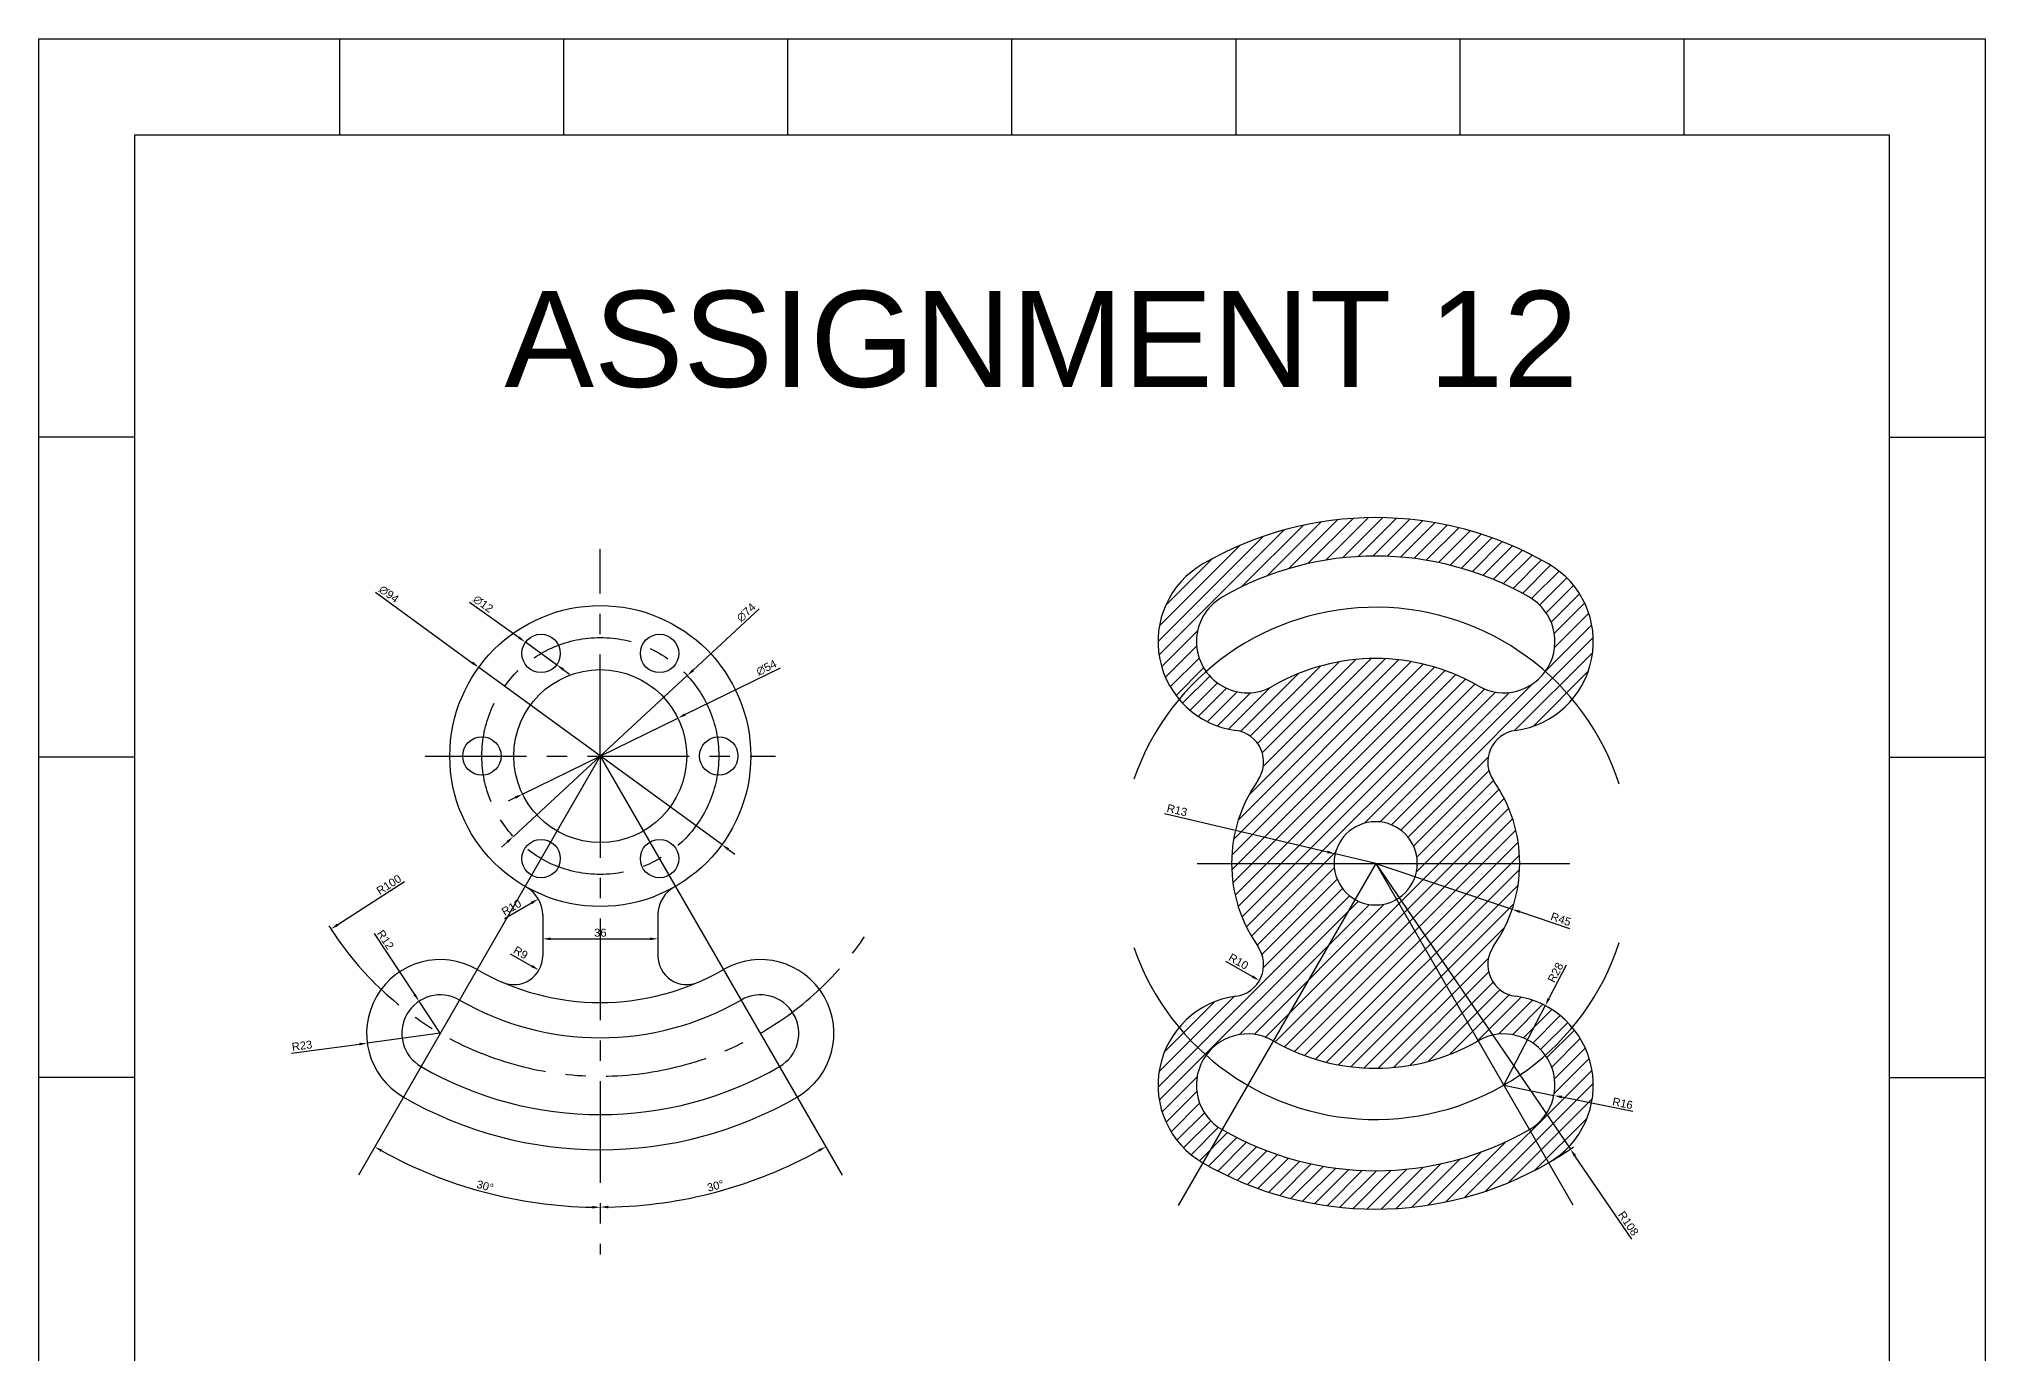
# Model space of a CAD drawing. Header units: millimetres. Extents: x 3256 to 3864, y 1210 to 2058.
# Drawn here: x 3256 to 3864, y 1648 to 2058 of the extents above; entities that cross this region are included whole.
import ezdxf

# ---------------------------------------------------------------- set-up
doc = ezdxf.new("R2010")
doc.units = ezdxf.units.MM
doc.linetypes.add('CENTER', pattern=[50.8, 31.75, -6.35, 6.35, -6.35])
doc.styles.get("Standard").update_dxf_attribs({"font": 'arial.ttf'})
doc.dimstyles.new('ISO-25', dxfattribs={"dimtxt": 2.5, "dimasz": 2.5, "dimexe": 1.25, "dimexo": 0.625, "dimtad": 1, "dimtxsty": 'Standard', "dimcen": 2.5, "dimadec": 0, "dimazin": 0, "dimtfac": 1, "dimtmove": 0, "dimatfit": 3, "dimfxl": 1, "dimarcsym": 0})

# ---------------------------------------------------------------- blocks, each defined once
blk = doc.blocks.new('*U3')
blk.add_circle((0, 0), 6)
blk = doc.blocks.new('*U4')
at = {"color": 0, "linetype": 'ByBlock', "lineweight": -2, "transparency": 16777216}
for p, rotation in [((325.65, 606.29), 299.9999999999999), ((362.65, 606.29), 239.9999999999999), ((381.15, 574.25), 180), ((325.65, 542.2), 59.99999999999999), ((362.65, 542.2), 120)]:
    blk.add_blockref('*U3', p, dxfattribs=dict(at, rotation=rotation))
blk.add_blockref('*U3', (307.15, 574.25), dxfattribs=at)
blk = doc.blocks.new('*D17')
at = {"color": 0, "lineweight": -2, "transparency": 16777216}
for p, q in [((3361.05, 1885.47), (3391.3, 1863.43)), ((3469.29, 1806.59), (3393.32, 1861.96)), ((3471.31, 1805.12), (3473.33, 1803.65))]:
    blk.add_line(p, q, dxfattribs=at)
at = {"color": 0, "transparency": 16777216}
for points in [[(3391.55, 1863.76), (3391.06, 1863.09), (3393.32, 1861.96)], [(3471.55, 1805.46), (3471.06, 1804.78), (3469.29, 1806.59)]]:
    blk.add_solid(points, dxfattribs=at)
at = {"layer": 'Defpoints', "color": 0, "transparency": 16777216}
for p in [(3393.32, 1861.96), (3469.29, 1806.59)]:
    blk.add_point(p, dxfattribs=at)
at = {"color": 0, "transparency": 16777216, "insert": (3365.26, 1884.84), "char_height": 2.5, "attachment_point": 5, "rotation": 323.9175}
blk.add_mtext('∅94', dxfattribs=at)
blk = doc.blocks.new('*D18')
at = {"color": 0, "lineweight": -2, "transparency": 16777216}
for p, q in [((3480.98, 1880.21), (3460.31, 1861.09)), ((3404.14, 1809.16), (3458.47, 1859.39)), ((3402.3, 1807.46), (3400.47, 1805.76))]:
    blk.add_line(p, q, dxfattribs=at)
at = {"color": 0, "transparency": 16777216}
for points in [[(3460.02, 1861.4), (3460.59, 1860.79), (3458.47, 1859.39)], [(3402.02, 1807.76), (3402.59, 1807.15), (3404.14, 1809.16)]]:
    blk.add_solid(points, dxfattribs=at)
at = {"layer": 'Defpoints', "color": 0, "transparency": 16777216}
for p in [(3458.47, 1859.39), (3404.14, 1809.16)]:
    blk.add_point(p, dxfattribs=at)
at = {"color": 0, "transparency": 16777216, "insert": (3476.88, 1879.1), "char_height": 2.5, "attachment_point": 5, "rotation": 42.75841}
blk.add_mtext('∅74', dxfattribs=at)
blk = doc.blocks.new('*D19')
at = {"color": 0, "lineweight": -2, "transparency": 16777216}
for p, q in [((3487.46, 1861.74), (3457.81, 1847.24)), ((3407.05, 1822.41), (3455.56, 1846.14)), ((3404.8, 1821.31), (3402.56, 1820.22))]:
    blk.add_line(p, q, dxfattribs=at)
at = {"color": 0, "transparency": 16777216}
for points in [[(3457.62, 1847.61), (3457.99, 1846.86), (3455.56, 1846.14)], [(3404.62, 1821.69), (3404.99, 1820.94), (3407.05, 1822.41)]]:
    blk.add_solid(points, dxfattribs=at)
at = {"layer": 'Defpoints', "color": 0, "transparency": 16777216}
for p in [(3455.56, 1846.14), (3407.05, 1822.41)]:
    blk.add_point(p, dxfattribs=at)
at = {"color": 0, "transparency": 16777216, "insert": (3483.21, 1861.85), "char_height": 2.5, "attachment_point": 5, "rotation": 26.06228}
blk.add_mtext('∅54', dxfattribs=at)
blk = doc.blocks.new('*D20')
at = {"color": 0, "lineweight": -2, "transparency": 16777216}
for p, q in [((3390.49, 1882.38), (3405.91, 1871.28)), ((3417.67, 1862.81), (3407.94, 1869.82)), ((3419.7, 1861.35), (3421.73, 1859.89))]:
    blk.add_line(p, q, dxfattribs=at)
at = {"color": 0, "transparency": 16777216}
for points in [[(3406.15, 1871.62), (3405.66, 1870.95), (3407.94, 1869.82)], [(3419.95, 1861.69), (3419.46, 1861.01), (3417.67, 1862.81)]]:
    blk.add_solid(points, dxfattribs=at)
at = {"layer": 'Defpoints', "color": 0, "transparency": 16777216}
for p in [(3407.94, 1869.82), (3417.67, 1862.81)]:
    blk.add_point(p, dxfattribs=at)
at = {"color": 0, "transparency": 16777216, "insert": (3394.7, 1881.78), "char_height": 2.5, "attachment_point": 5, "rotation": 324.25205}
blk.add_mtext('∅12', dxfattribs=at)
blk = doc.blocks.new('*D21')
at = {"color": 0, "lineweight": -2, "transparency": 16777216}
for p, q in [((3413.31, 1777.62), (3413.31, 1775.92)), ((3415.81, 1777.17), (3446.81, 1777.17)), ((3449.31, 1777.62), (3449.31, 1775.92))]:
    blk.add_line(p, q, dxfattribs=at)
at = {"color": 0, "transparency": 16777216}
for points in [[(3415.81, 1777.59), (3415.81, 1776.76), (3413.31, 1777.17)], [(3446.81, 1777.59), (3446.81, 1776.76), (3449.31, 1777.17)]]:
    blk.add_solid(points, dxfattribs=at)
at = {"layer": 'Defpoints', "color": 0, "transparency": 16777216}
for p in [(3413.31, 1778.25), (3449.31, 1778.25), (3449.31, 1777.17)]:
    blk.add_point(p, dxfattribs=at)
at = {"color": 0, "transparency": 16777216, "insert": (3431.31, 1779.08), "char_height": 2.5, "attachment_point": 5}
blk.add_mtext('36', dxfattribs=at)
blk = doc.blocks.new('*D22')
at = {"color": 0, "lineweight": -2, "transparency": 16777216}
blk.add_line((3401.38, 1783.51), (3409.8, 1788.37), dxfattribs=at)
at = {"color": 0, "transparency": 16777216}
blk.add_solid([(3409.59, 1788.73), (3410.01, 1788.01), (3411.97, 1789.62)], dxfattribs=at)
at = {"layer": 'Defpoints', "color": 0, "transparency": 16777216}
for p in [(3411.97, 1789.62), (3403.31, 1784.63)]:
    blk.add_point(p, dxfattribs=at)
at = {"color": 0, "transparency": 16777216, "insert": (3403.55, 1786.96), "char_height": 2.5, "attachment_point": 5, "rotation": 29.98336}
blk.add_mtext('R10', dxfattribs=at)
blk = doc.blocks.new('*D23')
at = {"color": 0, "lineweight": -2, "transparency": 16777216}
blk.add_line((3403.18, 1772.5), (3409.95, 1768.65), dxfattribs=at)
at = {"color": 0, "transparency": 16777216}
blk.add_solid([(3410.16, 1769.01), (3409.75, 1768.29), (3412.13, 1767.41)], dxfattribs=at)
at = {"layer": 'Defpoints', "color": 0, "transparency": 16777216}
for p in [(3404.31, 1771.86), (3412.13, 1767.41)]:
    blk.add_point(p, dxfattribs=at)
at = {"color": 0, "transparency": 16777216, "insert": (3406.42, 1772.85), "char_height": 2.5, "attachment_point": 5, "rotation": 330.34027}
blk.add_mtext('R9', dxfattribs=at)
blk = doc.blocks.new('*D24')
at = {"color": 0, "lineweight": -2, "transparency": 16777216}
for p, q in [((3381.31, 1747.67), (3358.51, 1744.62)), ((3334.79, 1741.44), (3356.03, 1744.28))]:
    blk.add_line(p, q, dxfattribs=at)
at = {"color": 0, "transparency": 16777216}
blk.add_solid([(3355.98, 1744.7), (3356.09, 1743.87), (3358.51, 1744.62)], dxfattribs=at)
at = {"layer": 'Defpoints', "color": 0, "transparency": 16777216}
for p in [(3381.31, 1747.67), (3358.51, 1744.62)]:
    blk.add_point(p, dxfattribs=at)
at = {"color": 0, "transparency": 16777216, "insert": (3338.11, 1743.8), "char_height": 2.5, "attachment_point": 5, "rotation": 7.63367}
blk.add_mtext('R23', dxfattribs=at)
blk = doc.blocks.new('*D25')
at = {"color": 0, "lineweight": -2, "transparency": 16777216}
for p, q in [((3360.63, 1778.87), (3373.3, 1759.76)), ((3381.31, 1747.67), (3374.68, 1757.68))]:
    blk.add_line(p, q, dxfattribs=at)
at = {"color": 0, "transparency": 16777216}
blk.add_solid([(3373.64, 1759.99), (3372.95, 1759.53), (3374.68, 1757.68)], dxfattribs=at)
at = {"layer": 'Defpoints', "color": 0, "transparency": 16777216}
for p in [(3374.68, 1757.68), (3381.31, 1747.67)]:
    blk.add_point(p, dxfattribs=at)
at = {"color": 0, "transparency": 16777216, "insert": (3364.19, 1776.91), "char_height": 2.5, "attachment_point": 5, "rotation": 303.5288}
blk.add_mtext('R12', dxfattribs=at)
blk = doc.blocks.new('*D26')
at = {"color": 0, "lineweight": -2, "transparency": 16777216}
blk.add_line((3370.14, 1794.97), (3349.28, 1781.57), dxfattribs=at)
blk.add_arc((3431.31, 1834.27), 100, 212.00797, 212.82278, dxfattribs=at)
at = {"color": 0, "transparency": 16777216}
blk.add_solid([(3349.05, 1781.92), (3349.51, 1781.22), (3347.18, 1780.22)], dxfattribs=at)
at = {"layer": 'Defpoints', "color": 0, "transparency": 16777216}
for p in [(3431.31, 1834.27), (3347.18, 1780.22)]:
    blk.add_point(p, dxfattribs=at)
at = {"color": 0, "transparency": 16777216, "insert": (3365.26, 1794.09), "char_height": 2.5, "attachment_point": 5, "rotation": 32.72416}
blk.add_mtext('R100', dxfattribs=at)
blk = doc.blocks.new('*D27')
at = {"color": 0, "lineweight": -2, "transparency": 16777216}
blk.add_arc((3431.31, 1834.27), 140.96, 241.01619, 268.98381, dxfattribs=at)
at = {"color": 0, "transparency": 16777216}
for points in [[(3362.8, 1710.61), (3363.21, 1711.33), (3360.83, 1712.2)], [(3428.81, 1693.75), (3428.8, 1692.92), (3431.31, 1693.31)]]:
    blk.add_solid(points, dxfattribs=at)
at = {"layer": 'Defpoints', "color": 0, "transparency": 16777216}
for p in [(3431.31, 1834.27), (3431.31, 1834.27), (3355.73, 1703.38), (3383.09, 1701.82), (3431.31, 1678.54)]:
    blk.add_point(p, dxfattribs=at)
at = {"color": 0, "transparency": 16777216, "insert": (3395.31, 1699.96), "char_height": 2.5, "attachment_point": 5, "rotation": 345}
blk.add_mtext('30°', dxfattribs=at)
blk = doc.blocks.new('*D28')
at = {"color": 0, "lineweight": -2, "transparency": 16777216}
blk.add_arc((3431.31, 1834.27), 140.9, 271.01663, 298.98337, dxfattribs=at)
at = {"color": 0, "transparency": 16777216}
for points in [[(3499.37, 1711.39), (3499.78, 1710.66), (3501.75, 1712.25)], [(3433.81, 1692.98), (3433.8, 1693.82), (3431.31, 1693.38)]]:
    blk.add_solid(points, dxfattribs=at)
at = {"layer": 'Defpoints', "color": 0, "transparency": 16777216}
for p in [(3431.31, 1834.27), (3431.31, 1834.27), (3506.88, 1703.38), (3455.77, 1695.52), (3431.31, 1678.54)]:
    blk.add_point(p, dxfattribs=at)
at = {"color": 0, "transparency": 16777216, "insert": (3467.28, 1700.02), "char_height": 2.5, "attachment_point": 5, "rotation": 15}
blk.add_mtext('30°', dxfattribs=at)
blk = doc.blocks.new('*D29')
at = {"color": 0, "lineweight": -2, "transparency": 16777216}
for p, q in [((3673.52, 1800.74), (3734.34, 1711.5)), ((3753.49, 1683.4), (3735.75, 1709.43))]:
    blk.add_line(p, q, dxfattribs=at)
blk.add_arc((3673.52, 1800.74), 108, 300.33157, 304.93666, dxfattribs=at)
at = {"color": 0, "transparency": 16777216}
blk.add_solid([(3736.09, 1709.66), (3735.41, 1709.19), (3734.34, 1711.5)], dxfattribs=at)
at = {"layer": 'Defpoints', "color": 0, "transparency": 16777216}
for p in [(3673.52, 1800.74), (3734.34, 1711.5)]:
    blk.add_point(p, dxfattribs=at)
at = {"color": 0, "transparency": 16777216, "insert": (3752.47, 1688.26), "char_height": 2.5, "attachment_point": 5, "rotation": 304.27352}
blk.add_mtext('R108', dxfattribs=at)
blk = doc.blocks.new('*D30')
at = {"color": 0, "lineweight": -2, "transparency": 16777216}
for p, q in [((3733.06, 1768.98), (3727.61, 1758.51)), ((3713.52, 1731.46), (3726.46, 1756.29))]:
    blk.add_line(p, q, dxfattribs=at)
at = {"color": 0, "transparency": 16777216}
blk.add_solid([(3727.24, 1758.7), (3727.98, 1758.32), (3726.46, 1756.29)], dxfattribs=at)
at = {"layer": 'Defpoints', "color": 0, "transparency": 16777216}
for p in [(3726.46, 1756.29), (3713.52, 1731.46)]:
    blk.add_point(p, dxfattribs=at)
at = {"color": 0, "transparency": 16777216, "insert": (3729.71, 1766.65), "char_height": 2.5, "attachment_point": 5, "rotation": 62.48887}
blk.add_mtext('R28', dxfattribs=at)
blk = doc.blocks.new('*D31')
at = {"color": 0, "lineweight": -2, "transparency": 16777216}
for p, q in [((3713.52, 1731.46), (3729.2, 1728.24)), ((3753.82, 1723.19), (3731.64, 1727.74))]:
    blk.add_line(p, q, dxfattribs=at)
at = {"color": 0, "transparency": 16777216}
blk.add_solid([(3731.73, 1728.15), (3731.56, 1727.33), (3729.2, 1728.24)], dxfattribs=at)
at = {"layer": 'Defpoints', "color": 0, "transparency": 16777216}
for p in [(3713.52, 1731.46), (3729.2, 1728.24)]:
    blk.add_point(p, dxfattribs=at)
at = {"color": 0, "transparency": 16777216, "insert": (3750.66, 1725.78), "char_height": 2.5, "attachment_point": 5, "rotation": 348.40574}
blk.add_mtext('R16', dxfattribs=at)
blk = doc.blocks.new('*D32')
at = {"color": 0, "lineweight": -2, "transparency": 16777216}
for p, q in [((3607.52, 1816.33), (3658.44, 1804.3)), ((3673.52, 1800.74), (3660.87, 1803.73))]:
    blk.add_line(p, q, dxfattribs=at)
at = {"color": 0, "transparency": 16777216}
blk.add_solid([(3658.53, 1804.71), (3658.34, 1803.9), (3660.87, 1803.73)], dxfattribs=at)
at = {"layer": 'Defpoints', "color": 0, "transparency": 16777216}
for p in [(3660.87, 1803.73), (3673.52, 1800.74)]:
    blk.add_point(p, dxfattribs=at)
at = {"color": 0, "transparency": 16777216, "insert": (3611.47, 1817.35), "char_height": 2.5, "attachment_point": 5, "rotation": 346.71507}
blk.add_mtext('R13', dxfattribs=at)
blk = doc.blocks.new('*D33')
at = {"color": 0, "lineweight": -2, "transparency": 16777216}
for p, q in [((3673.52, 1800.74), (3716.18, 1786.4)), ((3734.19, 1780.34), (3718.55, 1785.6))]:
    blk.add_line(p, q, dxfattribs=at)
at = {"color": 0, "transparency": 16777216}
blk.add_solid([(3718.68, 1786), (3718.41, 1785.21), (3716.18, 1786.4)], dxfattribs=at)
at = {"layer": 'Defpoints', "color": 0, "transparency": 16777216}
for p in [(3673.52, 1800.74), (3716.18, 1786.4)]:
    blk.add_point(p, dxfattribs=at)
at = {"color": 0, "transparency": 16777216, "insert": (3731.37, 1783.29), "char_height": 2.5, "attachment_point": 5, "rotation": 341.41505}
blk.add_mtext('R45', dxfattribs=at)
blk = doc.blocks.new('*D34')
at = {"color": 0, "lineweight": -2, "transparency": 16777216}
blk.add_line((3626.59, 1770.23), (3635.02, 1765.4), dxfattribs=at)
at = {"color": 0, "transparency": 16777216}
blk.add_solid([(3635.23, 1765.76), (3634.82, 1765.04), (3637.19, 1764.16)], dxfattribs=at)
at = {"layer": 'Defpoints', "color": 0, "transparency": 16777216}
for p in [(3628.52, 1769.13), (3637.19, 1764.16)]:
    blk.add_point(p, dxfattribs=at)
at = {"color": 0, "transparency": 16777216, "insert": (3630.67, 1770.09), "char_height": 2.5, "attachment_point": 5, "rotation": 330.19962}
blk.add_mtext('R10', dxfattribs=at)

msp = doc.modelspace()

# ---------------------------------------------------------------- hatches: boundary and pattern name
at = {"true_color": 0xadddf7}
h = msp.add_hatch(dxfattribs=at)
h.set_pattern_fill('ANSI31', color=141)
h.set_pattern_definition([(45, (3183.8287, 1385.455), (-2.245064, 2.245064), [])])
h.paths.add_polyline_path([(3619.522, 1894.273, 0.4667256), (3612.098, 1851.996, -0.0378873), (3620.535, 1860.678, -0.4438657), (3625.522, 1883.88, -0.2679492), (3721.522, 1883.88, -0.4438657), (3726.509, 1860.678, -0.0378873), (3734.947, 1851.996, 0.4667256), (3727.522, 1894.273, 0.2679492)])
h.paths.add_polyline_path([(3734.947, 1851.996, 0.0378873), (3726.509, 1860.678, -0.3851704), (3705.522, 1856.167, 0.2679492), (3641.522, 1856.167, -0.3851704), (3620.535, 1860.678, 0.0378873), (3612.098, 1851.996, 0.1869208), (3629.833, 1842.268, -0.5629754), (3636.699, 1826.607, 0.1542932), (3628.522, 1800.742), (3660.522, 1800.742, -1), (3686.522, 1800.742), (3718.522, 1800.742, 0.1542932), (3710.346, 1826.607, -0.5629754), (3717.211, 1842.268, 0.1869208)])
h.paths.add_polyline_path([(3680.022, 1789.483, -0.2679492), (3667.022, 1789.483), (3641.522, 1745.316, 0.2679492), (3705.522, 1745.316)])
h.paths.add_polyline_path([(3660.522, 1800.742), (3628.522, 1800.742, 0.1542932), (3636.699, 1774.876, -0.5629754), (3629.833, 1759.216, 0.1869208), (3612.098, 1749.487, 0.0378873), (3620.535, 1740.805, -0.3851704), (3641.522, 1745.316), (3667.022, 1789.483, -0.2679492)])
h.paths.add_polyline_path([(3718.522, 1800.742), (3686.522, 1800.742, -0.2679492), (3680.022, 1789.483), (3705.522, 1745.316, -0.3851704), (3726.509, 1740.805, 0.0378873), (3734.947, 1749.487, 0.1869208), (3717.211, 1759.216, -0.5629754), (3710.346, 1774.876, 0.1542932)])
h.paths.add_polyline_path([(3727.522, 1707.211), (3721.522, 1717.603, -0.2679492), (3625.522, 1717.603), (3619.522, 1707.211, 0.2679492)])
h.paths.add_polyline_path([(3620.535, 1740.805, -0.0378873), (3612.098, 1749.487, 0.4667256), (3619.522, 1707.211), (3625.522, 1717.603, -0.4438657)])
h.paths.add_polyline_path([(3734.947, 1749.487, -0.0378873), (3726.509, 1740.805, -0.4438657), (3721.522, 1717.603), (3727.522, 1707.211, 0.4667256)])

# ---------------------------------------------------------------- linework, layer by layer
for p, q in [((3349.913, 2028.275), (3349.913, 2058.275)), ((3419.913, 2028.275), (3419.913, 2058.275)), ((3489.913, 2028.275), (3489.913, 2058.275)), ((3559.913, 2028.275), (3559.913, 2058.275)), ((3629.913, 2028.275), (3629.913, 2058.275)), ((3699.913, 2028.275), (3699.913, 2058.275)), ((3769.913, 2028.275), (3769.913, 2058.275)), ((3285.937, 1933.908), (3255.937, 1933.908)), ((3833.89, 1933.908), (3863.89, 1933.908)), ((3285.937, 1833.908), (3255.937, 1833.908)), ((3431.305, 1834.275), (3355.732, 1703.378)), ((3431.305, 1834.275), (3506.879, 1703.378)), ((3833.89, 1833.908), (3863.89, 1833.908)), ((3673.522, 1800.742), (3611.817, 1693.866)), ((3617.798, 1800.742), (3734.133, 1800.742)), ((3673.522, 1800.742), (3735.129, 1694.035)), ((3413.305, 1784.626), (3413.305, 1771.865)), ((3449.305, 1784.626), (3449.305, 1771.865)), ((3285.937, 1733.908), (3255.937, 1733.908)), ((3833.89, 1733.908), (3863.89, 1733.908))]:
    msp.add_line(p, q)
at = {"linetype": 'CENTER'}
for p, q in [((3431.305, 1834.275), (3431.305, 1898.874)), ((3376.543, 1834.275), (3486.067, 1834.275)), ((3431.305, 1834.275), (3431.305, 1678.538))]:
    msp.add_line(p, q, dxfattribs=at)
for points in [[(3255.937, 2058.275), (3863.89, 2058.275), (3863.89, 1209.541), (3255.937, 1209.541)], [(3285.937, 2028.275), (3833.89, 2028.275), (3833.89, 1239.541), (3285.937, 1239.541)]]:
    msp.add_lwpolyline(points, close=True)
for radius in [47, 27]:
    msp.add_circle((3431.305, 1834.275), radius)
msp.add_circle((3431.305, 1834.275), 37, dxfattribs=at)
for centre, radius, start, end in [((3673.522, 1800.742), 108, 60, 120), ((3633.522, 1870.024), 28, 120, 262.42903), ((3673.522, 1800.742), 96, 60, 120), ((3713.522, 1870.024), 28, 277.57097, 60), ((3673.522, 1800.742), 80, 17.98133, 160.785009), ((3633.522, 1870.024), 16, 120, 300), ((3713.522, 1870.024), 16, 240, 60), ((3673.522, 1800.742), 64, 60, 120), ((3628.516, 1832.355), 10, 324.915264, 82.42903), ((3718.529, 1832.355), 10, 97.57097, 215.084736), ((3673.522, 1800.742), 45, 144.915264, 180), ((3673.522, 1800.742), 45, 0, 35.084736), ((3673.522, 1800.742), 13, 0, 180), ((3673.522, 1800.742), 45, 180, 215.084736), ((3673.522, 1800.742), 13, 180, 0), ((3673.522, 1800.742), 45, 324.915264, 0), ((3459.305, 1784.626), 10, 116.699819, 180), ((3403.305, 1784.626), 10, 0, 60.578669), ((3673.522, 1800.742), 80, 199.214991, 342.01867), ((3381.305, 1747.672), 23, 60, 240), ((3404.305, 1771.865), 9, 246.60556, 0), ((3458.305, 1771.865), 9, 180, 293.39444), ((3481.305, 1747.672), 23, 300, 120), ((3628.516, 1769.129), 10, 277.57097, 35.084736), ((3718.529, 1769.129), 10, 144.915264, 262.42903), ((3431.305, 1834.275), 77, 240, 300), ((3381.305, 1747.672), 12, 60, 240), ((3431.305, 1834.275), 88, 240, 300), ((3481.305, 1747.672), 12, 300, 120), ((3633.522, 1731.46), 28, 97.57097, 240), ((3713.522, 1731.46), 28, 300, 82.42903), ((3633.522, 1731.46), 16, 60, 240), ((3673.522, 1800.742), 64, 240, 300), ((3713.522, 1731.46), 16, 300, 120), ((3431.305, 1834.275), 112, 240, 300), ((3431.305, 1834.275), 123, 240, 300), ((3673.522, 1800.742), 96, 240, 300), ((3673.522, 1800.742), 108, 240, 300)]:
    msp.add_arc(centre, radius, start, end)
msp.add_arc((3431.305, 1834.275), 100, 212.822776, 326.131792, dxfattribs=at)

# ---------------------------------------------------------------- block references
msp.add_blockref('*U4', (3087.16, 1260.029))

# ---------------------------------------------------------------- texts
at = {"color": 61, "true_color": 0xd4e480}
msp.add_text('      ASSIGNMENT 12', height=30, dxfattribs=at).set_placement((3331.531, 1949.579))

# ---------------------------------------------------------------- dimensions: what is measured, and where the dimension line sits
for p1, p2, picture, middle in [((3469.289, 1806.594), (3393.321, 1861.955), '*D17', (3364.098, 1883.251)), ((3417.675, 1862.812), (3407.936, 1869.823), '*D20', (3393.548, 1880.18)), ((3404.139, 1809.155), (3458.471, 1859.394), '*D18', (3478.214, 1877.65)), ((3407.051, 1822.412), (3455.56, 1846.137), '*D19', (3484.073, 1860.082))]:
    dim = msp.add_diameter_dim_2p(p1=p1, p2=p2, dimstyle='ISO-25')
    dim.commit()
    dim.dimension.update_dxf_attribs({"geometry": picture, "text_midpoint": middle, "dimtype": 163})
for center, mpoint, picture, middle in [((3431.305, 1834.275), (3347.177, 1780.215), '*D26', (3366.284, 1792.493)), ((3673.522, 1800.742), (3660.87, 1803.729), '*D32', (3611.033, 1815.496)), ((3673.522, 1800.742), (3734.342, 1711.495), '*D29', (3750.903, 1687.193)), ((3673.522, 1800.742), (3716.176, 1786.4), '*D33', (3730.762, 1781.495)), ((3403.305, 1784.626), (3411.967, 1789.623), '*D22', (3404.503, 1785.317)), ((3381.305, 1747.672), (3374.677, 1757.675), '*D25', (3362.623, 1775.867)), ((3404.305, 1771.865), (3412.126, 1767.411), '*D23', (3405.479, 1771.196)), ((3628.516, 1769.129), (3637.193, 1764.159), '*D34', (3629.724, 1768.437)), ((3713.522, 1731.46), (3726.456, 1756.294), '*D30', (3731.392, 1765.771)), ((3381.305, 1747.672), (3358.509, 1744.617), '*D24', (3338.367, 1741.917)), ((3713.522, 1731.46), (3729.196, 1728.244), '*D31', (3750.283, 1723.918))]:
    dim = msp.add_radius_dim(center=center, mpoint=mpoint, dimstyle='ISO-25')
    dim.commit()
    dim.dimension.update_dxf_attribs({"geometry": picture, "text_midpoint": middle, "dimtype": 164})
for base, line1, line2, picture, middle in [((3383.094, 1701.816), ((3431.305, 1834.275), (3431.305, 1678.538)), ((3431.305, 1834.275), (3355.732, 1703.378)), '*D27', (3395.314, 1699.955)), ((3455.772, 1695.517), ((3431.305, 1834.275), (3506.879, 1703.378)), ((3431.305, 1834.275), (3431.305, 1678.538)), '*D28', (3467.28, 1700.015))]:
    dim = msp.add_angular_dim_2l(base=base, line1=line1, line2=line2, dimstyle='ISO-25')
    dim.commit()
    dim.dimension.update_dxf_attribs({"geometry": picture, "text_midpoint": middle})
dim = msp.add_linear_dim(base=(3449.305, 1777.175), p1=(3413.305, 1778.245), p2=(3449.305, 1778.245), dimstyle='ISO-25')
dim.commit()
dim.dimension.update_dxf_attribs({"geometry": '*D21', "text_midpoint": (3431.305, 1779.077)})

doc.saveas('drawing.dxf')
